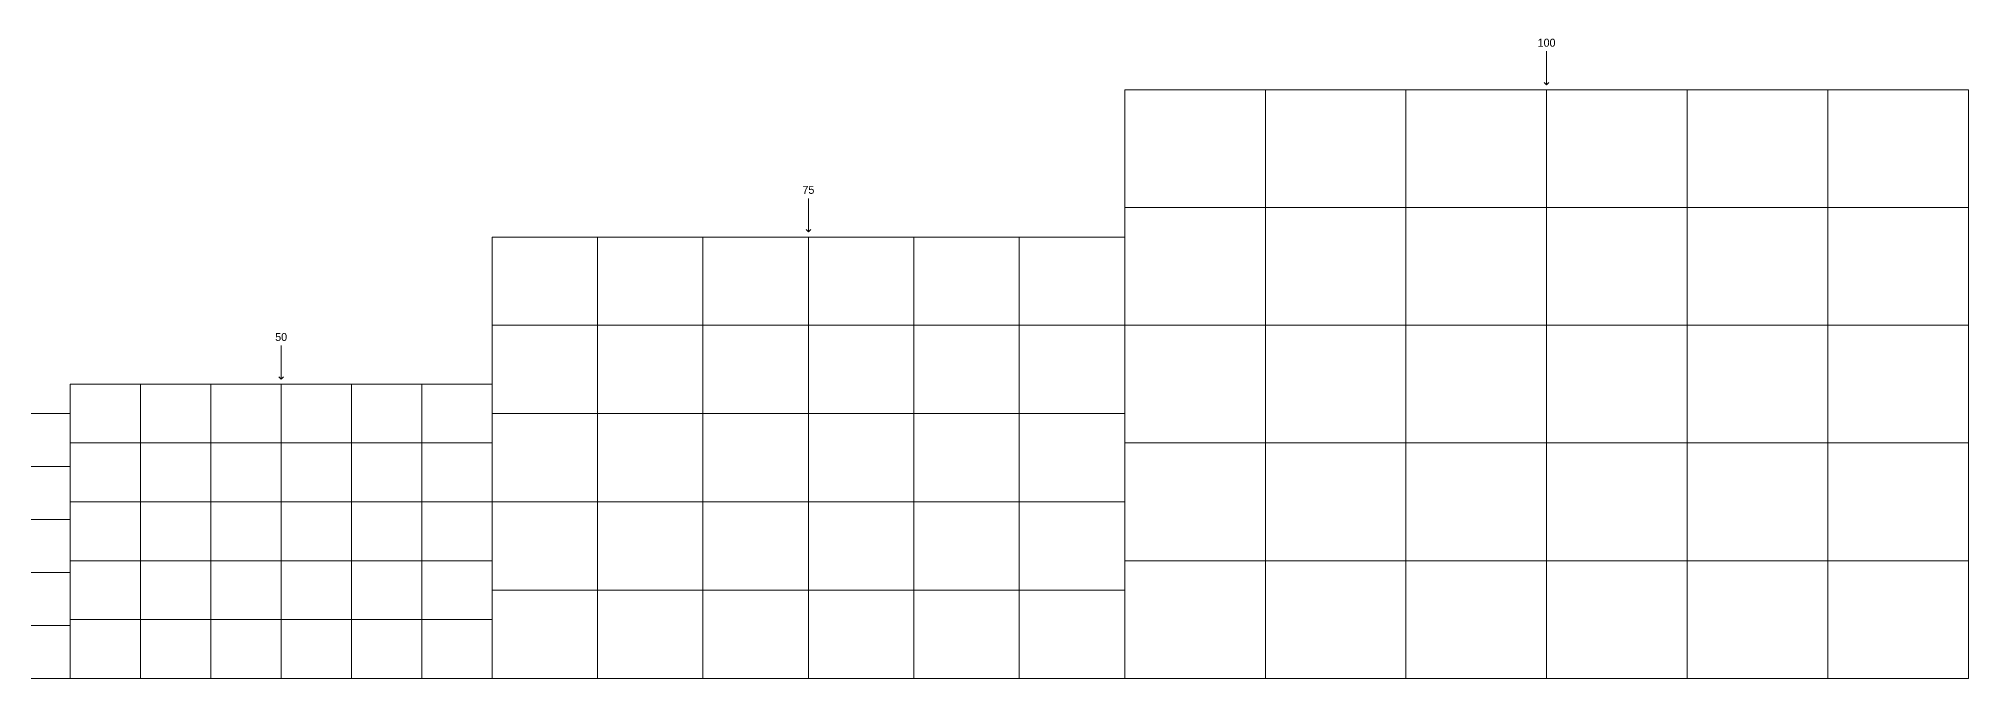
# Model space of a CAD drawing. Header units: millimetres. Extents: x -14320 to 437400, y -59080 to 73710.
# Drawn here: x 215055 to 437400, y 0 to 73710 of the extents above; entities that cross this region are included whole.
import ezdxf
from ezdxf.enums import TextEntityAlignment as Align

# ---------------------------------------------------------------- set-up
doc = ezdxf.new("R2010")
doc.units = ezdxf.units.MM
doc.header["$LTSCALE"] = 10
doc.header["$MEASUREMENT"] = 0
doc.layers.add('S-DETL-GRID', color=62, linetype='Continuous', lineweight=9, plot=False)

msp = doc.modelspace()

# ---------------------------------------------------------------- linework, layer by layer
at = {"layer": 'S-DETL-GRID'}
for p, q in [((356400, 67800), (356400, 0)), ((372600, 67800), (372600, 0)), ((388800, 67800), (388800, 0)), ((405000, 67800), (405000, 0)), ((421200, 67800), (421200, 0)), ((437400, 54240), (340200, 54240)), ((279450, 50850), (279450, 0)), ((291600, 50850), (291600, 0)), ((303750, 50850), (303750, 0)), ((315900, 50850), (315900, 0)), ((328050, 50850), (328050, 0)), ((340200, 40680), (267300, 40680)), ((437400, 40680), (340200, 40680)), ((226800, 33900), (226800, 0)), ((234900, 33900), (234900, 0)), ((243000, 33900), (243000, 0)), ((251100, 33900), (251100, 0)), ((259200, 33900), (259200, 0)), ((340200, 30510), (267300, 30510)), ((267300, 27120), (218700, 27120)), ((437400, 27120), (340200, 27120)), ((218700, 24408), (174960, 24408)), ((267300, 20340), (218700, 20340)), ((340200, 20340), (267300, 20340)), ((218700, 18306), (174960, 18306)), ((267300, 13560), (218700, 13560)), ((437400, 13560), (340200, 13560)), ((218700, 12204), (174960, 12204)), ((340200, 10170), (267300, 10170)), ((267300, 6780), (218700, 6780)), ((218700, 6102), (174960, 6102))]:
    msp.add_line(p, q, dxfattribs=at)
for points in [[(388800, 72254.4), (388800, 68382.3), (388533.2, 68649)], [(388800, 72254.4), (388800, 68382.3), (389066.8, 68649)], [(303750, 55304.4), (303750, 51432.3), (303483.2, 51699)], [(303750, 55304.4), (303750, 51432.3), (304016.8, 51699)], [(243000, 38354.4), (243000, 34482.3), (242733.2, 34749)], [(243000, 38354.4), (243000, 34482.3), (243266.8, 34749)]]:
    msp.add_lwpolyline(points, dxfattribs=at)
at = {"layer": 'S-DETL-GRID', "color": 252}
for points in [[(340200, 67800), (437400, 67800), (437400, 0), (340200, 0)], [(218700, 33900), (267300, 33900), (267300, 0), (218700, 0)]]:
    msp.add_lwpolyline(points, close=True, dxfattribs=at)
at = {"layer": 'S-DETL-GRID'}
for points in [[(267300, 50850), (340200, 50850), (340200, 0), (267300, 0)], [(174960, 30510), (218700, 30510), (218700, 0), (174960, 0)]]:
    msp.add_lwpolyline(points, close=True, dxfattribs=at)

# ---------------------------------------------------------------- texts
for s, p in [('100', (388800, 72774.4)), ('75', (303750, 55824.4)), ('50', (243000, 38874.4))]:
    msp.add_text(s, height=921.78, dxfattribs=at).set_placement(p, align=Align.CENTER)

doc.saveas('drawing.dxf')
